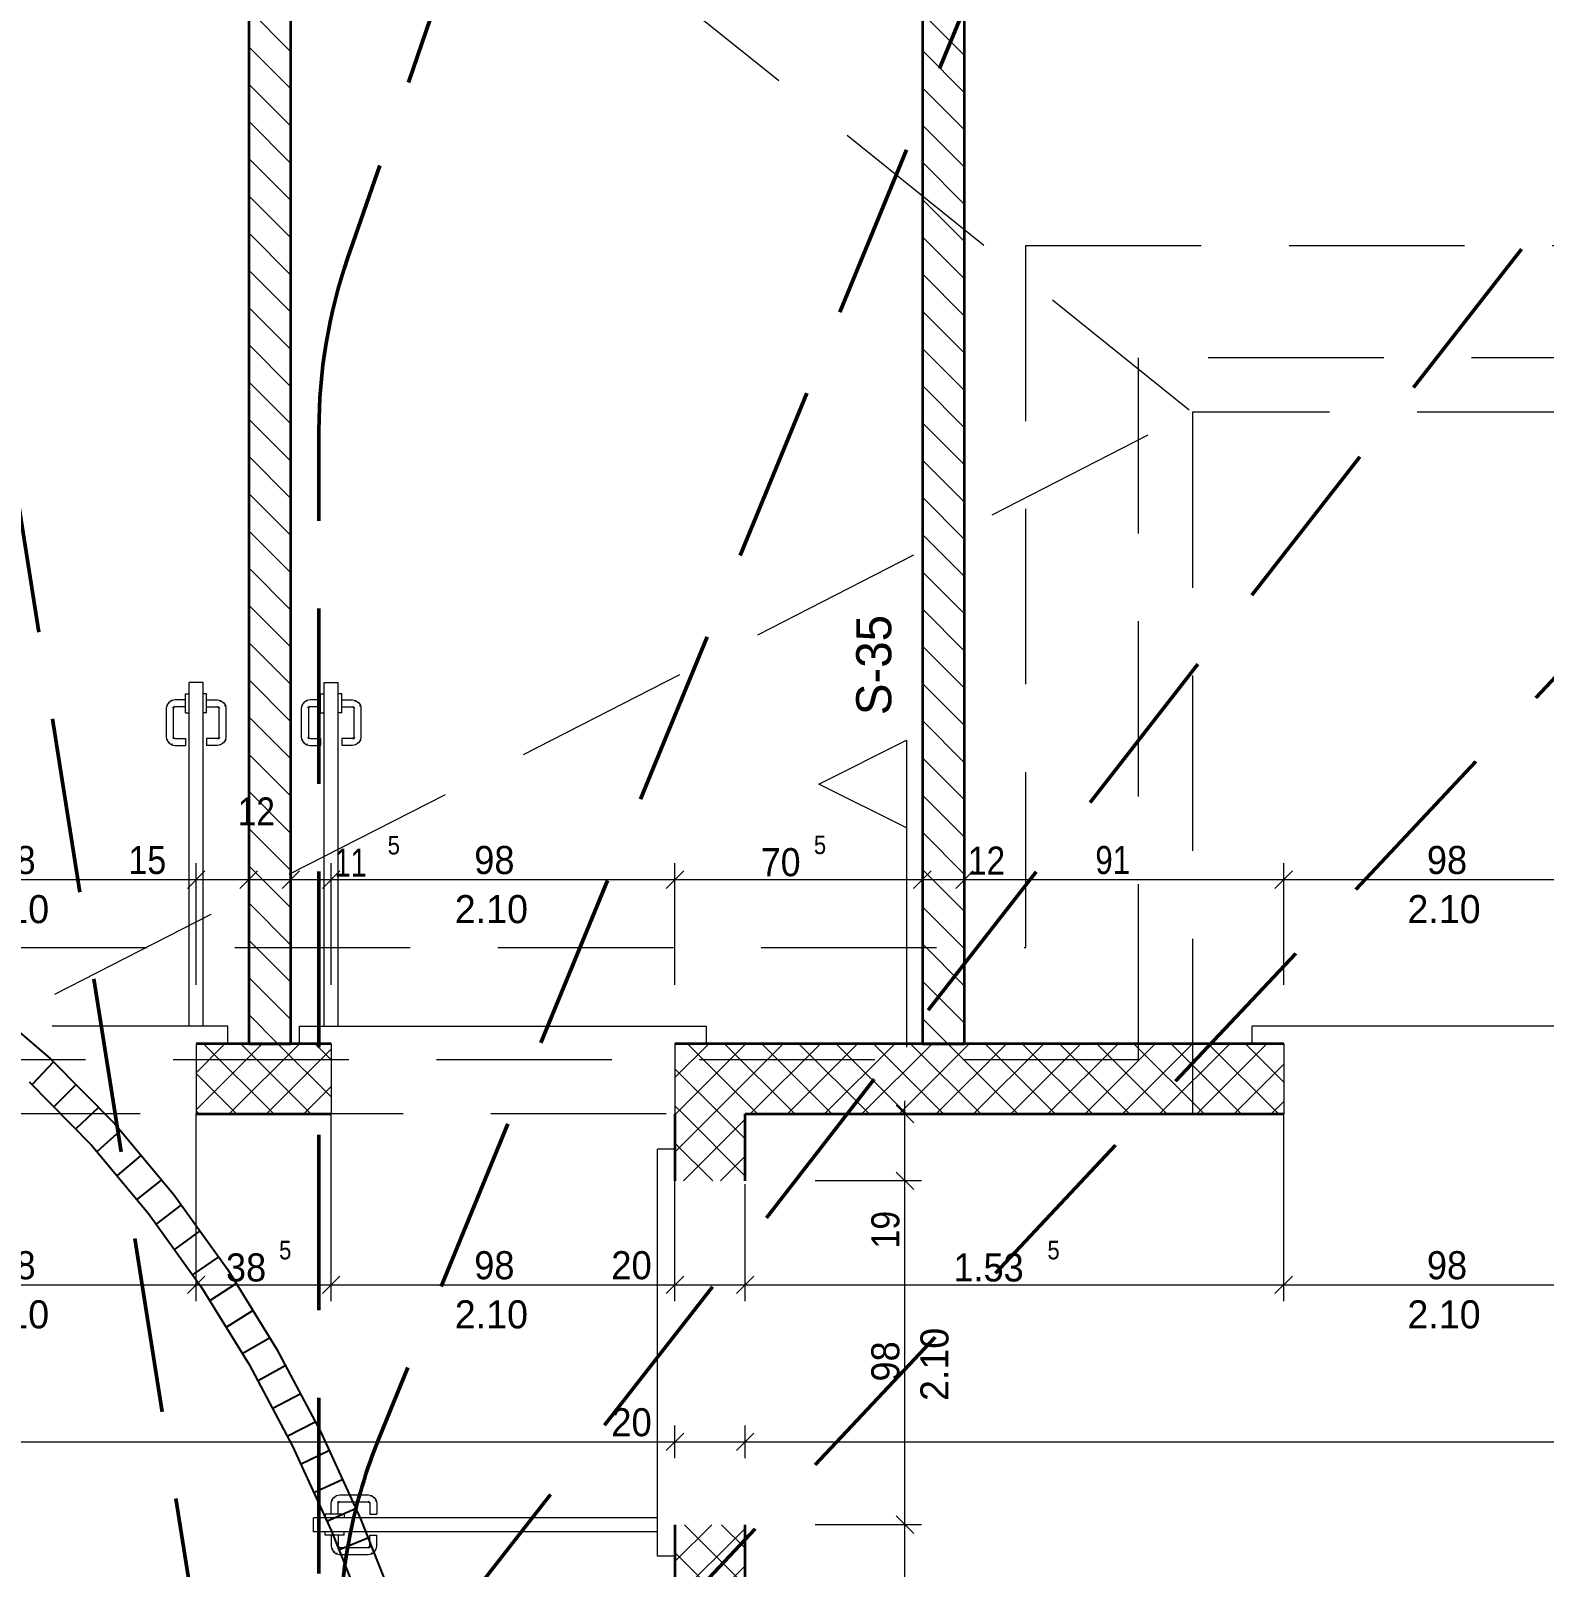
# Model space of a CAD drawing. Header units: millimetres. Extents: x -3497 to 2618, y -1809 to 2456.
# Drawn here: x -2070.8 to -1639.4, y 1509.8 to 1947.7 of the extents above; entities that cross this region are included whole.
import ezdxf
from ezdxf.enums import TextEntityAlignment as Align

# ---------------------------------------------------------------- set-up
doc = ezdxf.new("R2010")
doc.units = ezdxf.units.MM
doc.header["$LTSCALE"] = 100
doc.linetypes.add('DASHED', pattern=[0.75, 0.5, -0.25])
doc.linetypes.add('HIDDENX2', pattern=[0.75, 0.5, -0.25])
doc.layers.get('Defpoints').update_dxf_attribs({"color": 9, "true_color": 0x808080})
for name, color, linetype, true_color in [('10-0.05 Solid', 1, 'Continuous', 0xff0000), ('10-0.13 Solid', 7, 'Continuous', 0x000000), ('10-0.18 Strichlinie', 7, 'Continuous', 0x00c0ff), ('20-(100) Aussenwände', 7, 'Continuous', 0xc0c0c0), ('20-Beton', 9, 'Continuous', 0x808080), ('30-Text', 7, 'Continuous', 0xff8000), ('30-Text 6', 3, 'Continuous', 0x00ff00), ('50-Türen&Fenster', 9, 'Continuous', 0x808080)]:
    doc.layers.add(name, color=color, linetype=linetype, true_color=true_color)
doc.styles.add('Arial', font='arial.ttf')

# ---------------------------------------------------------------- blocks, each defined once
blk = doc.blocks.new('*X440')
at = {"layer": '10-0.05 Solid', "color": 18, "linetype": 'Continuous', "lineweight": 13, "true_color": 0x000000}
for p, q in [((-2008.63, 1953.69), (-1996.63, 1941.69)), ((-2008.63, 1943.08), (-1996.63, 1931.08)), ((-2008.63, 1932.47), (-1996.63, 1920.47)), ((-2008.63, 1921.87), (-1996.63, 1909.87)), ((-2008.63, 1911.26), (-1996.63, 1899.26)), ((-2008.63, 1900.65), (-1996.63, 1888.65)), ((-2008.63, 1890.05), (-1996.63, 1878.05)), ((-2008.63, 1879.44), (-1996.63, 1867.44)), ((-2008.63, 1868.83), (-1996.63, 1856.83)), ((-2008.63, 1858.23), (-1996.63, 1846.23)), ((-2008.63, 1847.62), (-1996.63, 1835.62)), ((-2008.63, 1837.01), (-1996.63, 1825.01)), ((-2008.63, 1826.41), (-1996.63, 1814.41)), ((-2008.63, 1815.8), (-1996.63, 1803.8)), ((-2008.63, 1805.19), (-1996.63, 1793.19)), ((-2008.63, 1794.59), (-1996.63, 1782.59)), ((-2008.63, 1783.98), (-1996.63, 1771.98)), ((-2008.63, 1773.37), (-1996.63, 1761.37)), ((-2008.63, 1762.77), (-1996.63, 1750.77)), ((-2008.63, 1752.16), (-1996.63, 1740.16)), ((-2008.63, 1741.55), (-1996.63, 1729.55)), ((-2008.63, 1730.95), (-1996.63, 1718.95)), ((-2008.63, 1720.34), (-1996.63, 1708.34)), ((-2008.63, 1709.73), (-1996.63, 1697.73)), ((-2008.63, 1699.13), (-1996.63, 1687.13)), ((-2008.63, 1688.52), (-1996.63, 1676.52)), ((-2008.63, 1677.91), (-1996.63, 1665.91)), ((-2008.63, 1667.31), (-2000.3, 1658.98))]:
    blk.add_line(p, q, dxfattribs=at)
blk = doc.blocks.new('*X441')
at = {"layer": '10-0.05 Solid', "color": 18, "linetype": 'Continuous', "lineweight": 13, "true_color": 0x000000}
for p, q in [((-1816.63, 1952.6), (-1804.63, 1940.6)), ((-1816.63, 1942), (-1804.63, 1930)), ((-1816.63, 1931.39), (-1804.63, 1919.39)), ((-1816.63, 1920.78), (-1804.63, 1908.78)), ((-1816.63, 1910.18), (-1804.63, 1898.18)), ((-1816.63, 1899.57), (-1804.63, 1887.57)), ((-1816.63, 1888.96), (-1804.63, 1876.96)), ((-1816.63, 1878.36), (-1804.63, 1866.36)), ((-1816.63, 1867.75), (-1804.63, 1855.75)), ((-1816.63, 1857.14), (-1804.63, 1845.14)), ((-1816.63, 1846.54), (-1804.63, 1834.54)), ((-1816.63, 1835.93), (-1804.63, 1823.93)), ((-1816.63, 1825.33), (-1804.63, 1813.33)), ((-1816.63, 1814.72), (-1804.63, 1802.72)), ((-1816.63, 1804.11), (-1804.63, 1792.11)), ((-1816.63, 1793.51), (-1804.63, 1781.51)), ((-1816.63, 1782.9), (-1804.63, 1770.9)), ((-1816.63, 1772.29), (-1804.63, 1760.29)), ((-1816.63, 1761.69), (-1804.63, 1749.69)), ((-1816.63, 1751.08), (-1804.63, 1739.08)), ((-1816.63, 1740.47), (-1804.63, 1728.47)), ((-1816.63, 1729.87), (-1804.63, 1717.87)), ((-1816.63, 1719.26), (-1804.63, 1707.26)), ((-1816.63, 1708.65), (-1804.63, 1696.65)), ((-1816.63, 1698.05), (-1804.63, 1686.05)), ((-1816.63, 1687.44), (-1804.63, 1675.44)), ((-1816.63, 1676.83), (-1804.63, 1664.83)), ((-1816.63, 1666.23), (-1809.38, 1658.98))]:
    blk.add_line(p, q, dxfattribs=at)
blk = doc.blocks.new('*X532')
at = {"layer": '10-0.05 Solid', "color": 18, "linetype": 'Continuous', "lineweight": 13, "true_color": 0x000000}
for p, q in [((-2023.63, 1640.14), (-2004.79, 1658.98)), ((-2023.63, 1650.75), (-2015.4, 1658.98)), ((-2001.51, 1638.98), (-2021.51, 1658.98)), ((-2014.19, 1638.98), (-1994.19, 1658.98)), ((-1990.9, 1638.98), (-2010.9, 1658.98)), ((-2003.58, 1638.98), (-1985.14, 1657.41)), ((-1985.14, 1643.82), (-2000.3, 1658.98)), ((-1985.14, 1654.43), (-1989.69, 1658.98)), ((-2012.12, 1638.98), (-2023.63, 1650.49)), ((-1992.97, 1638.98), (-1985.14, 1646.81)), ((-2022.72, 1638.98), (-2023.63, 1639.88))]:
    blk.add_line(p, q, dxfattribs=at)
blk = doc.blocks.new('*X533')
at = {"layer": '10-0.05 Solid', "color": 18, "linetype": 'Continuous', "lineweight": 13, "true_color": 0x000000}
for p, q in [((-1887.14, 1649.35), (-1877.51, 1658.98)), ((-1886.91, 1638.98), (-1866.91, 1658.98)), ((-1863.62, 1638.98), (-1883.62, 1658.98)), ((-1876.3, 1638.98), (-1856.3, 1658.98)), ((-1853.02, 1638.98), (-1873.02, 1658.98)), ((-1865.69, 1638.98), (-1845.69, 1658.98)), ((-1842.41, 1638.98), (-1862.41, 1658.98)), ((-1855.09, 1638.98), (-1835.09, 1658.98)), ((-1831.8, 1638.98), (-1851.8, 1658.98)), ((-1844.48, 1638.98), (-1824.48, 1658.98)), ((-1821.2, 1638.98), (-1841.2, 1658.98)), ((-1833.87, 1638.98), (-1813.87, 1658.98)), ((-1810.59, 1638.98), (-1830.59, 1658.98)), ((-1823.27, 1638.98), (-1803.27, 1658.98)), ((-1799.98, 1638.98), (-1819.98, 1658.98)), ((-1812.66, 1638.98), (-1792.66, 1658.98)), ((-1789.38, 1638.98), (-1809.38, 1658.98)), ((-1802.06, 1638.98), (-1782.06, 1658.98)), ((-1778.77, 1638.98), (-1798.77, 1658.98)), ((-1791.45, 1638.98), (-1771.45, 1658.98)), ((-1768.17, 1638.98), (-1788.17, 1658.98)), ((-1780.84, 1638.98), (-1760.84, 1658.98)), ((-1757.56, 1638.98), (-1777.56, 1658.98)), ((-1770.24, 1638.98), (-1750.24, 1658.98)), ((-1746.95, 1638.98), (-1766.95, 1658.98)), ((-1759.63, 1638.98), (-1739.63, 1658.98)), ((-1736.35, 1638.98), (-1756.35, 1658.98)), ((-1749.02, 1638.98), (-1729.02, 1658.98)), ((-1725.74, 1638.98), (-1745.74, 1658.98)), ((-1738.42, 1638.98), (-1718.42, 1658.98)), ((-1715.13, 1638.98), (-1735.13, 1658.98)), ((-1713.63, 1648.08), (-1724.53, 1658.98)), ((-1713.63, 1658.69), (-1713.92, 1658.98)), ((-1874.23, 1638.98), (-1887.14, 1651.89)), ((-1727.81, 1638.98), (-1713.63, 1653.16)), ((-1717.2, 1638.98), (-1713.63, 1642.55)), ((-1884.84, 1638.98), (-1887.14, 1641.28))]:
    blk.add_line(p, q, dxfattribs=at)
blk = doc.blocks.new('*X552')
at = {"layer": '10-0.05 Solid', "color": 18, "linetype": 'Continuous', "lineweight": 13, "true_color": 0x000000}
for p, q in [((-1887.14, 1511.46), (-1876.67, 1521.93)), ((-1887.14, 1500.86), (-1867.14, 1520.86)), ((-1867.14, 1504.61), (-1884.47, 1521.93)), ((-1867.14, 1515.22), (-1873.86, 1521.93)), ((-1872.12, 1498.98), (-1887.14, 1514)), ((-1878.42, 1498.98), (-1867.14, 1510.25)), ((-1882.72, 1498.98), (-1887.14, 1503.4)), ((-1867.81, 1498.98), (-1867.14, 1499.64))]:
    blk.add_line(p, q, dxfattribs=at)
blk = doc.blocks.new('*X553')
at = {"layer": '10-0.05 Solid', "color": 18, "linetype": 'Continuous', "lineweight": 13, "true_color": 0x000000}
for p, q in [((-1887.14, 1628.14), (-1876.3, 1638.98)), ((-1887.14, 1638.74), (-1886.91, 1638.98)), ((-1867.14, 1621.28), (-1884.84, 1638.98)), ((-1867.14, 1631.89), (-1874.23, 1638.98)), ((-1884.74, 1619.93), (-1867.14, 1637.53)), ((-1876.4, 1619.93), (-1887.14, 1630.68)), ((-1874.13, 1619.93), (-1867.14, 1626.92)), ((-1887.01, 1619.93), (-1887.14, 1620.07))]:
    blk.add_line(p, q, dxfattribs=at)
blk = doc.blocks.new('AnonymMegaMac_nNn0709')
at = {"layer": '20-Beton', "color": 8, "linetype": 'Continuous', "lineweight": 13, "true_color": 0x808080}
for p, q in [((-2119.13, 1708.27), (-2124.13, 1703.27)), ((-2121.63, 1675.77), (-2121.63, 1710.46)), ((-2021.13, 1708.27), (-2026.13, 1703.27)), ((-2023.63, 1675.77), (-2023.63, 1710.46)), ((-2121.63, 1705.77), (-2023.63, 1705.77))]:
    blk.add_line(p, q, dxfattribs=at)
at = {"layer": '20-Beton', "color": 8, "linetype": 'Continuous', "lineweight": 18, "true_color": 0x808080, "style": 'Arial'}
for s, width, p, p2 in [('98', 0.923325, (-2080.83, 1707.36), (-2069.37, 1707.36)), ('15', 0.865979, (-2042.9, 1707.36), (-2032.15, 1707.36)), ('2.10', 0.960236, (-2086.38, 1693.36), (-2065.52, 1693.36))]:
    blk.add_text(s, height=8, dxfattribs=dict(at, width=width)).set_placement(p, p2, align=Align.FIT)
blk = doc.blocks.new('AnonymMegaMac_nNn0710')
at = {"layer": '20-Beton', "color": 8, "linetype": 'Continuous', "lineweight": 13, "true_color": 0x808080}
for p, q in [((-2021.13, 1708.27), (-2026.13, 1703.27)), ((-2023.63, 1675.77), (-2023.63, 1710.46)), ((-2006.13, 1708.27), (-2011.13, 1703.27)), ((-2008.63, 1675.77), (-2008.63, 1710.46)), ((-2023.63, 1705.77), (-2008.63, 1705.77))]:
    blk.add_line(p, q, dxfattribs=at)
at = {"layer": '20-Beton', "color": 8, "linetype": 'Continuous', "lineweight": 18, "true_color": 0x808080, "style": 'Arial', "width": 0.854381}
blk.add_text('12', height=8, dxfattribs=at).set_placement((-2011.77, 1721.19), (-2001.17, 1721.19), align=Align.FIT)
blk = doc.blocks.new('AnonymMegaMac_nNn0711')
at = {"layer": '20-Beton', "color": 8, "linetype": 'Continuous', "lineweight": 13, "true_color": 0x808080}
for p, q in [((-2006.13, 1708.27), (-2011.13, 1703.27)), ((-2008.63, 1675.77), (-2008.63, 1710.46)), ((-1994.13, 1708.27), (-1999.13, 1703.27)), ((-1996.63, 1675.77), (-1996.63, 1710.46)), ((-2008.63, 1705.77), (-1996.63, 1705.77))]:
    blk.add_line(p, q, dxfattribs=at)
blk = doc.blocks.new('AnonymMegaMac_nNn0712')
at = {"layer": '20-Beton', "color": 8, "linetype": 'Continuous', "lineweight": 13, "true_color": 0x808080}
for p, q in [((-1994.13, 1708.27), (-1999.13, 1703.27)), ((-1996.63, 1675.77), (-1996.63, 1710.46)), ((-1982.64, 1708.27), (-1987.64, 1703.27)), ((-1985.14, 1675.77), (-1985.14, 1710.46)), ((-1996.63, 1705.77), (-1985.14, 1705.77))]:
    blk.add_line(p, q, dxfattribs=at)
blk = doc.blocks.new('AnonymMegaMac_nNn0713')
at = {"layer": '20-Beton', "color": 8, "linetype": 'Continuous', "lineweight": 13, "true_color": 0x808080}
for p, q in [((-1982.64, 1708.27), (-1987.64, 1703.27)), ((-1985.14, 1675.77), (-1985.14, 1710.46)), ((-1884.64, 1708.27), (-1889.64, 1703.27)), ((-1887.14, 1675.77), (-1887.14, 1710.46)), ((-1985.14, 1705.77), (-1887.14, 1705.77))]:
    blk.add_line(p, q, dxfattribs=at)
at = {"layer": '20-Beton', "color": 8, "linetype": 'Continuous', "lineweight": 18, "true_color": 0x808080, "style": 'Arial'}
for s, height, width, p, p2 in [('5', 5.28, 0.853093, (-1969.03, 1712.93), (-1965.53, 1712.93)), ('11', 8, 0.737113, (-1984.16, 1706.63), (-1975.01, 1706.63)), ('98', 8, 0.923325, (-1944.35, 1707.36), (-1932.89, 1707.36)), ('2.10', 8, 0.960236, (-1949.9, 1693.36), (-1929.03, 1693.36))]:
    blk.add_text(s, height=height, dxfattribs=dict(at, width=width)).set_placement(p, p2, align=Align.FIT)
blk = doc.blocks.new('AnonymMegaMac_nNn0714')
at = {"layer": '20-Beton', "color": 8, "linetype": 'Continuous', "lineweight": 13, "true_color": 0x808080}
for p, q in [((-1884.64, 1708.27), (-1889.64, 1703.27)), ((-1887.14, 1675.77), (-1887.14, 1710.46)), ((-1814.13, 1708.27), (-1819.13, 1703.27)), ((-1816.63, 1675.77), (-1816.63, 1710.46)), ((-1887.14, 1705.77), (-1816.63, 1705.77))]:
    blk.add_line(p, q, dxfattribs=at)
at = {"layer": '20-Beton', "color": 8, "linetype": 'Continuous', "lineweight": 18, "true_color": 0x808080, "style": 'Arial'}
for s, height, width, p, p2 in [('5', 5.28, 0.853093, (-1847.55, 1713.04), (-1844.06, 1713.04)), ('70', 8, 0.914304, (-1862.69, 1706.74), (-1851.34, 1706.74))]:
    blk.add_text(s, height=height, dxfattribs=dict(at, width=width)).set_placement(p, p2, align=Align.FIT)
blk = doc.blocks.new('AnonymMegaMac_nNn0715')
at = {"layer": '20-Beton', "color": 8, "linetype": 'Continuous', "lineweight": 13, "true_color": 0x808080}
for p, q in [((-1814.13, 1708.27), (-1819.13, 1703.27)), ((-1816.63, 1675.77), (-1816.63, 1710.46)), ((-1802.13, 1708.27), (-1807.13, 1703.27)), ((-1804.63, 1675.77), (-1804.63, 1710.46)), ((-1816.63, 1705.77), (-1804.63, 1705.77))]:
    blk.add_line(p, q, dxfattribs=at)
blk = doc.blocks.new('AnonymMegaMac_nNn0716')
at = {"layer": '20-Beton', "color": 8, "linetype": 'Continuous', "lineweight": 13, "true_color": 0x808080}
for p, q in [((-1802.13, 1708.27), (-1807.13, 1703.27)), ((-1804.63, 1675.77), (-1804.63, 1710.46)), ((-1711.13, 1708.27), (-1716.13, 1703.27)), ((-1713.63, 1675.77), (-1713.63, 1710.46)), ((-1804.63, 1705.77), (-1713.63, 1705.77))]:
    blk.add_line(p, q, dxfattribs=at)
at = {"layer": '20-Beton', "color": 8, "linetype": 'Continuous', "lineweight": 18, "true_color": 0x808080, "style": 'Arial'}
for s, width, p, p2 in [('12', 0.854381, (-1803.65, 1707.19), (-1793.04, 1707.19)), ('91', 0.79768, (-1767.33, 1707.36), (-1757.43, 1707.36))]:
    blk.add_text(s, height=8, dxfattribs=dict(at, width=width)).set_placement(p, p2, align=Align.FIT)
blk = doc.blocks.new('AnonymMegaMac_nNn0717')
at = {"layer": '20-Beton', "color": 8, "linetype": 'Continuous', "lineweight": 13, "true_color": 0x808080}
for p, q in [((-1711.13, 1708.27), (-1716.13, 1703.27)), ((-1713.63, 1675.77), (-1713.63, 1710.46)), ((-1613.13, 1708.27), (-1618.13, 1703.27)), ((-1615.63, 1675.77), (-1615.63, 1710.46)), ((-1713.63, 1705.77), (-1615.63, 1705.77))]:
    blk.add_line(p, q, dxfattribs=at)
at = {"layer": '20-Beton', "color": 8, "linetype": 'Continuous', "lineweight": 18, "true_color": 0x808080, "style": 'Arial'}
for s, width, p, p2 in [('98', 0.923325, (-1672.83, 1707.36), (-1661.37, 1707.36)), ('15', 0.865979, (-1634.9, 1707.36), (-1624.15, 1707.36)), ('2.10', 0.960236, (-1678.38, 1693.36), (-1657.52, 1693.36))]:
    blk.add_text(s, height=8, dxfattribs=dict(at, width=width)).set_placement(p, p2, align=Align.FIT)
blk = doc.blocks.new('AnonymMegaMac_nNn01083')
at = {"layer": '20-Beton', "color": 8, "linetype": 'Continuous', "lineweight": 13, "true_color": 0x808080}
for p, q in [((-2121.63, 1585.6), (-2121.63, 1638.98)), ((-2023.63, 1585.6), (-2023.63, 1638.98)), ((-2119.13, 1592.79), (-2124.13, 1587.79)), ((-2121.63, 1590.29), (-2023.63, 1590.29)), ((-2021.13, 1592.79), (-2026.13, 1587.79))]:
    blk.add_line(p, q, dxfattribs=at)
at = {"layer": '20-Beton', "color": 8, "linetype": 'Continuous', "lineweight": 18, "true_color": 0x808080, "style": 'Arial'}
for s, width, p, p2 in [('98', 0.923325, (-2080.83, 1591.88), (-2069.37, 1591.88)), ('2.10', 0.960236, (-2086.38, 1577.88), (-2065.52, 1577.88))]:
    blk.add_text(s, height=8, dxfattribs=dict(at, width=width)).set_placement(p, p2, align=Align.FIT)
blk = doc.blocks.new('AnonymMegaMac_nNn01084')
at = {"layer": '20-Beton', "color": 8, "linetype": 'Continuous', "lineweight": 13, "true_color": 0x808080}
for p, q in [((-2023.63, 1585.6), (-2023.63, 1638.98)), ((-1985.14, 1585.6), (-1985.14, 1638.98)), ((-2021.13, 1592.79), (-2026.13, 1587.79)), ((-2023.63, 1590.29), (-1985.14, 1590.29)), ((-1982.64, 1592.79), (-1987.64, 1587.79))]:
    blk.add_line(p, q, dxfattribs=at)
at = {"layer": '20-Beton', "color": 8, "linetype": 'Continuous', "lineweight": 18, "true_color": 0x808080, "style": 'Arial'}
for s, height, width, p, p2 in [('5', 5.28, 0.853093, (-1999.98, 1597.55), (-1996.49, 1597.55)), ('38', 8, 0.92268, (-2015.12, 1591.25), (-2003.66, 1591.25))]:
    blk.add_text(s, height=height, dxfattribs=dict(at, width=width)).set_placement(p, p2, align=Align.FIT)
blk = doc.blocks.new('AnonymMegaMac_nNn01085')
at = {"layer": '20-Beton', "color": 8, "linetype": 'Continuous', "lineweight": 13, "true_color": 0x808080}
for p, q in [((-1985.14, 1585.6), (-1985.14, 1638.98)), ((-1887.14, 1585.6), (-1887.14, 1638.98)), ((-1982.64, 1592.79), (-1987.64, 1587.79)), ((-1985.14, 1590.29), (-1887.14, 1590.29)), ((-1884.64, 1592.79), (-1889.64, 1587.79))]:
    blk.add_line(p, q, dxfattribs=at)
at = {"layer": '20-Beton', "color": 8, "linetype": 'Continuous', "lineweight": 18, "true_color": 0x808080, "style": 'Arial'}
for s, width, p, p2 in [('98', 0.923325, (-1944.35, 1591.88), (-1932.89, 1591.88)), ('20', 0.930412, (-1905.31, 1591.88), (-1893.76, 1591.88)), ('2.10', 0.960236, (-1949.9, 1577.88), (-1929.03, 1577.88))]:
    blk.add_text(s, height=8, dxfattribs=dict(at, width=width)).set_placement(p, p2, align=Align.FIT)
blk = doc.blocks.new('AnonymMegaMac_nNn01086')
at = {"layer": '20-Beton', "color": 8, "linetype": 'Continuous', "lineweight": 13, "true_color": 0x808080}
for p, q in [((-1887.14, 1585.6), (-1887.14, 1638.98)), ((-1867.14, 1585.6), (-1867.14, 1618.98)), ((-1884.64, 1592.79), (-1889.64, 1587.79)), ((-1887.14, 1590.29), (-1867.14, 1590.29)), ((-1864.64, 1592.79), (-1869.64, 1587.79))]:
    blk.add_line(p, q, dxfattribs=at)
blk = doc.blocks.new('AnonymMegaMac_nNn01087')
at = {"layer": '20-Beton', "color": 8, "linetype": 'Continuous', "lineweight": 13, "true_color": 0x808080}
for p, q in [((-1713.63, 1585.6), (-1713.63, 1638.98)), ((-1867.14, 1585.6), (-1867.14, 1618.98)), ((-1864.64, 1592.79), (-1869.64, 1587.79)), ((-1867.14, 1590.29), (-1713.63, 1590.29)), ((-1711.13, 1592.79), (-1716.13, 1587.79))]:
    blk.add_line(p, q, dxfattribs=at)
at = {"layer": '20-Beton', "color": 8, "linetype": 'Continuous', "lineweight": 18, "true_color": 0x808080, "style": 'Arial'}
for s, height, width, p, p2 in [('5', 5.28, 0.853093, (-1780.99, 1597.55), (-1777.5, 1597.55)), ('1.53', 8, 0.920839, (-1807.77, 1591.25), (-1787.76, 1591.25))]:
    blk.add_text(s, height=height, dxfattribs=dict(at, width=width)).set_placement(p, p2, align=Align.FIT)
blk = doc.blocks.new('AnonymMegaMac_nNn01088')
at = {"layer": '20-Beton', "color": 8, "linetype": 'Continuous', "lineweight": 13, "true_color": 0x808080}
for p, q in [((-1713.63, 1585.6), (-1713.63, 1638.98)), ((-1615.63, 1585.6), (-1615.63, 1638.98)), ((-1711.13, 1592.79), (-1716.13, 1587.79)), ((-1713.63, 1590.29), (-1615.63, 1590.29)), ((-1613.13, 1592.79), (-1618.13, 1587.79))]:
    blk.add_line(p, q, dxfattribs=at)
at = {"layer": '20-Beton', "color": 8, "linetype": 'Continuous', "lineweight": 18, "true_color": 0x808080, "style": 'Arial'}
for s, width, p, p2 in [('98', 0.923325, (-1672.83, 1591.88), (-1661.37, 1591.88)), ('2.10', 0.960236, (-1678.38, 1577.88), (-1657.52, 1577.88))]:
    blk.add_text(s, height=8, dxfattribs=dict(at, width=width)).set_placement(p, p2, align=Align.FIT)
blk = doc.blocks.new('AnonymMegaMac_nNn01113')
at = {"layer": '20-Beton', "color": 8, "linetype": 'Continuous', "lineweight": 13, "true_color": 0x808080}
for p, q in [((-2408.13, 1518.98), (-2408.13, 1550.23)), ((-1887.14, 1540.86), (-1887.14, 1550.23)), ((-2405.63, 1548.04), (-2410.63, 1543.04)), ((-1884.64, 1548.04), (-1889.64, 1543.04)), ((-2408.13, 1545.54), (-1887.14, 1545.54))]:
    blk.add_line(p, q, dxfattribs=at)
at = {"layer": '20-Beton', "color": 8, "linetype": 'Continuous', "lineweight": 18, "true_color": 0x808080, "style": 'Arial'}
for s, width, p, p2 in [('5.21', 0.884389, (-2161.56, 1547.13), (-2142.35, 1547.13)), ('20', 0.930412, (-1905.31, 1547.13), (-1893.76, 1547.13))]:
    blk.add_text(s, height=8, dxfattribs=dict(at, width=width)).set_placement(p, p2, align=Align.FIT)
blk = doc.blocks.new('AnonymMegaMac_nNn01114')
at = {"layer": '20-Beton', "color": 8, "linetype": 'Continuous', "lineweight": 13, "true_color": 0x808080}
for p, q in [((-1887.14, 1540.86), (-1887.14, 1550.23)), ((-1867.14, 1540.86), (-1867.14, 1550.23)), ((-1884.64, 1548.04), (-1889.64, 1543.04)), ((-1864.64, 1548.04), (-1869.64, 1543.04)), ((-1887.14, 1545.54), (-1867.14, 1545.54))]:
    blk.add_line(p, q, dxfattribs=at)
blk = doc.blocks.new('AnonymMegaMac_nNn01115')
at = {"layer": '20-Beton', "color": 8, "linetype": 'Continuous', "lineweight": 13, "true_color": 0x808080}
for p, q in [((-1867.14, 1540.86), (-1867.14, 1550.23)), ((-1260.15, 1522.98), (-1260.15, 1550.23)), ((-1864.64, 1548.04), (-1869.64, 1543.04)), ((-1257.65, 1548.04), (-1262.65, 1543.04)), ((-1867.14, 1545.54), (-1260.15, 1545.54))]:
    blk.add_line(p, q, dxfattribs=at)
at = {"layer": '20-Beton', "color": 8, "linetype": 'Continuous', "lineweight": 18, "true_color": 0x808080, "style": 'Arial', "width": 0.95729}
blk.add_text('6.07', height=8, dxfattribs=at).set_placement((-1577.51, 1547.13), (-1556.71, 1547.13), align=Align.FIT)
blk = doc.blocks.new('AnonymMegaMac_nNn01157')
at = {"layer": '20-Beton', "color": 8, "linetype": 'Continuous', "lineweight": 13, "true_color": 0x808080}
for p, q in [((-1824.1, 1524.43), (-1819.1, 1519.43)), ((-1816.91, 1521.93), (-1847.14, 1521.93)), ((-1821.6, 1263.94), (-1821.6, 1521.93)), ((-1824.1, 1266.44), (-1819.1, 1261.44)), ((-1816.91, 1263.94), (-1847.14, 1263.94))]:
    blk.add_line(p, q, dxfattribs=at)
at = {"layer": '20-Beton', "color": 8, "linetype": 'Continuous', "lineweight": 18, "true_color": 0x808080, "style": 'Arial', "width": 0.962445}
blk.add_text('2.58', height=8, rotation=90, dxfattribs=at).set_placement((-1823.19, 1379.18), (-1823.19, 1400.09), align=Align.FIT)
blk = doc.blocks.new('AnonymMegaMac_nNn01158')
at = {"layer": '20-Beton', "color": 8, "linetype": 'Continuous', "lineweight": 13, "true_color": 0x808080}
for p, q in [((-1824.1, 1622.43), (-1819.1, 1617.43)), ((-1816.91, 1619.93), (-1847.14, 1619.93)), ((-1821.6, 1521.93), (-1821.6, 1619.93)), ((-1824.1, 1524.43), (-1819.1, 1519.43)), ((-1816.91, 1521.93), (-1847.14, 1521.93))]:
    blk.add_line(p, q, dxfattribs=at)
at = {"layer": '20-Beton', "color": 8, "linetype": 'Continuous', "lineweight": 18, "true_color": 0x808080, "style": 'Arial'}
for s, width, p, p2 in [('19', 0.862758, (-1823.19, 1600.66), (-1823.19, 1611.37)), ('2.10', 0.960236, (-1809.19, 1557.18), (-1809.19, 1578.04)), ('98', 0.923325, (-1823.19, 1562.73), (-1823.19, 1574.19))]:
    blk.add_text(s, height=8, rotation=90, dxfattribs=dict(at, width=width)).set_placement(p, p2, align=Align.FIT)
blk = doc.blocks.new('AnonymMegaMac_nNn01159')
at = {"layer": '20-Beton', "color": 8, "linetype": 'Continuous', "lineweight": 13, "true_color": 0x808080}
for p, q in [((-1821.6, 1638.98), (-1821.6, 1642.73)), ((-1816.91, 1638.98), (-1847.14, 1638.98)), ((-1819.1, 1636.48), (-1824.1, 1641.48)), ((-1821.6, 1619.93), (-1821.6, 1638.98)), ((-1824.1, 1622.43), (-1819.1, 1617.43)), ((-1816.91, 1619.93), (-1847.14, 1619.93))]:
    blk.add_line(p, q, dxfattribs=at)

msp = doc.modelspace()

# ---------------------------------------------------------------- linework, layer by layer
at = {"layer": '10-0.13 Solid', "color": 18, "linetype": 'HIDDENX2', "lineweight": 13, "true_color": 0x000000}
for p, q in [((-1787.13, 1686.43), (-1787.13, 1886.43)), ((-1787.13, 1886.43), (-1203.13, 1886.43)), ((-1755.13, 1854.44), (-1755.14, 1654.44)), ((-1235.13, 1854.44), (-1755.13, 1854.44)), ((-2162.61, 1686.43), (-1787.13, 1686.43)), ((-1755.14, 1654.44), (-2130.65, 1654.37))]:
    msp.add_line(p, q, dxfattribs=at)
at = {"layer": '10-0.18 Strichlinie', "color": 140, "linetype": 'DASHED', "lineweight": 25, "true_color": 0x00c0ff}
for p, q in [((-2084.91, 1671.63), (-2065.09, 1654.72)), ((-2064.34, 1653.77), (-2070.32, 1647.4)), ((-2065.09, 1654.72), (-2046.83, 1636.18)), ((-2071.22, 1648.13), (-2053.49, 1630.13)), ((-2057.93, 1647.27), (-2064.09, 1641.08)), ((-2051.53, 1640.77), (-2057.87, 1634.76)), ((-2045.28, 1634.13), (-2051.79, 1628.31)), ((-2046.83, 1636.18), (-2030.05, 1616.14)), ((-2053.49, 1630.13), (-2037.16, 1610.62)), ((-2039.42, 1627.13), (-2046.09, 1621.49)), ((-2033.57, 1620.14), (-2040.39, 1614.69)), ((-2030.05, 1616.14), (-2014.7, 1594.72)), ((-2027.95, 1612.98), (-2034.9, 1607.7)), ((-2037.16, 1610.62), (-2022.19, 1589.74)), ((-2022.64, 1605.58), (-2029.72, 1600.48)), ((-2017.33, 1598.17), (-2024.54, 1593.25)), ((-2014.7, 1594.72), (-2000.73, 1572.07)), ((-2022.19, 1589.74), (-2008.53, 1567.6)), ((-2012.3, 1590.59), (-2019.63, 1585.84)), ((-2007.53, 1582.84), (-2014.96, 1578.26)), ((-2002.75, 1575.1), (-2010.28, 1570.69)), ((-2000.73, 1572.07), (-1988.09, 1548.33)), ((-2008.53, 1567.6), (-1996.15, 1544.33)), ((-1998.28, 1567.19), (-2005.9, 1562.94)), ((-1994.01, 1559.16), (-2001.72, 1555.07)), ((-1989.74, 1551.14), (-1997.53, 1547.21)), ((-1988.09, 1548.33), (-1976.74, 1523.62)), ((-1996.15, 1544.33), (-1985.01, 1520.08)), ((-1985.77, 1542.97), (-1993.64, 1539.19)), ((-1981.98, 1534.72), (-1989.92, 1531.08)), ((-1978.19, 1526.46), (-1986.2, 1522.98)), ((-1985.01, 1520.08), (-1975.06, 1494.98)), ((-1976.74, 1523.62), (-1966.62, 1498.09)), ((-1974.69, 1518.09), (-1982.76, 1514.75))]:
    msp.add_line(p, q, dxfattribs=at)
at = {"layer": '20-(100) Aussenwände', "color": 8, "linetype": 'Continuous', "lineweight": 13, "true_color": 0x808080}
for p, q in [((-2025.63, 1663.98), (-2025.63, 1761.98)), ((-2021.63, 1761.98), (-2025.63, 1761.98)), ((-2021.63, 1663.98), (-2021.63, 1761.98)), ((-1987.14, 1663.98), (-1987.14, 1761.98)), ((-1987.14, 1761.98), (-1983.14, 1761.98)), ((-1983.14, 1663.98), (-1983.14, 1761.98)), ((-2031.41, 1756.26), (-2031.96, 1755.44)), ((-2030.59, 1756.8), (-2031.41, 1756.26)), ((-2031.2, 1756.05), (-2031.41, 1756.26)), ((-2029.73, 1756.98), (-2030.59, 1756.8)), ((-2030.48, 1756.53), (-2030.59, 1756.8)), ((-2026.63, 1756.98), (-2029.73, 1756.98)), ((-2026.63, 1758.32), (-2026.63, 1758.68)), ((-2026.63, 1758.68), (-2026.62, 1758.68)), ((-2026.63, 1757.33), (-2026.63, 1758.32)), ((-2026.63, 1755.98), (-2026.63, 1757.33)), ((-2026.63, 1754.63), (-2026.63, 1755.98)), ((-2026.62, 1758.68), (-2025.64, 1758.68)), ((-2025.64, 1758.68), (-2025.63, 1758.68)), ((-2021.62, 1758.68), (-2021.63, 1758.68)), ((-2020.64, 1758.68), (-2021.62, 1758.68)), ((-2020.63, 1758.68), (-2020.64, 1758.68)), ((-2020.63, 1758.32), (-2020.63, 1758.68)), ((-2020.63, 1757.33), (-2020.63, 1758.32)), ((-2020.63, 1755.98), (-2020.63, 1757.33)), ((-2020.63, 1756.98), (-2017.53, 1756.98)), ((-2020.63, 1754.63), (-2020.63, 1755.98)), ((-2017.53, 1756.98), (-2016.66, 1756.8)), ((-2016.78, 1756.53), (-2016.66, 1756.8)), ((-2016.66, 1756.8), (-2015.85, 1756.26)), ((-2016.06, 1756.05), (-2015.85, 1756.26)), ((-2015.85, 1756.26), (-2015.3, 1755.44)), ((-1992.92, 1756.26), (-1993.47, 1755.44)), ((-1992.11, 1756.8), (-1992.92, 1756.26)), ((-1992.71, 1756.05), (-1992.92, 1756.26)), ((-1991.24, 1756.98), (-1992.11, 1756.8)), ((-1991.99, 1756.53), (-1992.11, 1756.8)), ((-1988.14, 1756.98), (-1991.24, 1756.98)), ((-1988.14, 1758.32), (-1988.14, 1758.68)), ((-1988.14, 1758.68), (-1988.13, 1758.68)), ((-1988.14, 1757.33), (-1988.14, 1758.32)), ((-1988.14, 1755.98), (-1988.14, 1757.33)), ((-1988.14, 1754.63), (-1988.14, 1755.98)), ((-1988.13, 1758.68), (-1987.15, 1758.68)), ((-1987.15, 1758.68), (-1987.14, 1758.68)), ((-1983.13, 1758.68), (-1983.14, 1758.68)), ((-1982.15, 1758.68), (-1983.13, 1758.68)), ((-1982.14, 1758.68), (-1982.15, 1758.68)), ((-1982.14, 1758.32), (-1982.14, 1758.68)), ((-1982.14, 1757.33), (-1982.14, 1758.32)), ((-1982.14, 1755.98), (-1982.14, 1757.33)), ((-1982.14, 1756.98), (-1979.04, 1756.98)), ((-1982.14, 1754.63), (-1982.14, 1755.98)), ((-1979.04, 1756.98), (-1978.18, 1756.8)), ((-1978.29, 1756.53), (-1978.18, 1756.8)), ((-1978.18, 1756.8), (-1977.36, 1756.26)), ((-1977.57, 1756.05), (-1977.36, 1756.26)), ((-1977.36, 1756.26), (-1976.81, 1755.44)), ((-2031.96, 1755.44), (-2032.13, 1754.58)), ((-2032.13, 1754.58), (-2032.13, 1746.38)), ((-2031.68, 1755.33), (-2031.96, 1755.44)), ((-2030.07, 1754.66), (-2030.35, 1754.77)), ((-2029.97, 1754.82), (-2030.18, 1755.03)), ((-2030.07, 1754.66), (-2030.13, 1754.38)), ((-2030.13, 1754.38), (-2030.13, 1746.58)), ((-2029.97, 1754.82), (-2030.07, 1754.66)), ((-2029.81, 1754.92), (-2029.97, 1754.82)), ((-2029.81, 1754.92), (-2029.93, 1755.2)), ((-2029.53, 1754.98), (-2029.81, 1754.92)), ((-2026.63, 1754.98), (-2029.53, 1754.98)), ((-2026.63, 1753.64), (-2026.63, 1754.63)), ((-2026.63, 1753.28), (-2026.63, 1753.64)), ((-2026.63, 1753.28), (-2026.62, 1753.28)), ((-2026.62, 1753.28), (-2025.64, 1753.28)), ((-2025.64, 1753.28), (-2025.63, 1753.28)), ((-2021.62, 1753.28), (-2021.63, 1753.28)), ((-2020.64, 1753.28), (-2021.62, 1753.28)), ((-2020.63, 1753.28), (-2020.64, 1753.28)), ((-2020.63, 1754.98), (-2017.73, 1754.98)), ((-2020.63, 1753.64), (-2020.63, 1754.63)), ((-2020.63, 1753.28), (-2020.63, 1753.64)), ((-2017.73, 1754.98), (-2017.44, 1754.92)), ((-2017.44, 1754.92), (-2017.33, 1755.2)), ((-2017.44, 1754.92), (-2017.29, 1754.82)), ((-2017.29, 1754.82), (-2017.08, 1755.03)), ((-2017.29, 1754.82), (-2017.18, 1754.66)), ((-2017.18, 1754.66), (-2016.91, 1754.77)), ((-2017.18, 1754.66), (-2017.13, 1754.38)), ((-2017.13, 1754.38), (-2017.13, 1746.58)), ((-2015.58, 1755.33), (-2015.3, 1755.44)), ((-2015.3, 1755.44), (-2015.13, 1754.58)), ((-2015.13, 1754.58), (-2015.13, 1746.38)), ((-1993.47, 1755.44), (-1993.64, 1754.58)), ((-1993.64, 1754.58), (-1993.64, 1746.38)), ((-1993.19, 1755.33), (-1993.47, 1755.44)), ((-1991.59, 1754.66), (-1991.86, 1754.77)), ((-1991.48, 1754.82), (-1991.69, 1755.03)), ((-1991.59, 1754.66), (-1991.64, 1754.38)), ((-1991.64, 1754.38), (-1991.64, 1746.58)), ((-1991.48, 1754.82), (-1991.59, 1754.66)), ((-1991.33, 1754.92), (-1991.48, 1754.82)), ((-1991.33, 1754.92), (-1991.44, 1755.2)), ((-1991.04, 1754.98), (-1991.33, 1754.92)), ((-1988.14, 1754.98), (-1991.04, 1754.98)), ((-1988.14, 1753.64), (-1988.14, 1754.63)), ((-1988.14, 1753.28), (-1988.14, 1753.64)), ((-1988.14, 1753.28), (-1988.13, 1753.28)), ((-1988.13, 1753.28), (-1987.15, 1753.28)), ((-1987.15, 1753.28), (-1987.14, 1753.28)), ((-1983.13, 1753.28), (-1983.14, 1753.28)), ((-1982.15, 1753.28), (-1983.13, 1753.28)), ((-1982.14, 1753.28), (-1982.15, 1753.28)), ((-1982.14, 1754.98), (-1979.24, 1754.98)), ((-1982.14, 1753.64), (-1982.14, 1754.63)), ((-1982.14, 1753.28), (-1982.14, 1753.64)), ((-1979.24, 1754.98), (-1978.96, 1754.92)), ((-1978.96, 1754.92), (-1978.84, 1755.2)), ((-1978.96, 1754.92), (-1978.8, 1754.82)), ((-1978.8, 1754.82), (-1978.59, 1755.03)), ((-1978.8, 1754.82), (-1978.7, 1754.66)), ((-1978.7, 1754.66), (-1978.42, 1754.77)), ((-1978.7, 1754.66), (-1978.64, 1754.38)), ((-1978.64, 1754.38), (-1978.64, 1746.58)), ((-1977.09, 1755.33), (-1976.81, 1755.44)), ((-1976.81, 1755.44), (-1976.64, 1754.58)), ((-1976.64, 1754.58), (-1976.64, 1746.38)), ((-2032.13, 1746.38), (-2031.96, 1745.51)), ((-2031.68, 1745.63), (-2031.96, 1745.51)), ((-2031.96, 1745.51), (-2031.41, 1744.7)), ((-2031.2, 1744.91), (-2031.41, 1744.7)), ((-2031.41, 1744.7), (-2030.59, 1744.15)), ((-2030.48, 1744.42), (-2030.59, 1744.15)), ((-2030.59, 1744.15), (-2029.73, 1743.98)), ((-2030.07, 1746.29), (-2030.35, 1746.18)), ((-2029.97, 1746.14), (-2030.18, 1745.93)), ((-2030.13, 1746.58), (-2030.07, 1746.29)), ((-2030.07, 1746.29), (-2029.97, 1746.14)), ((-2029.97, 1746.14), (-2029.81, 1746.03)), ((-2029.81, 1746.03), (-2029.93, 1745.76)), ((-2029.81, 1746.03), (-2029.53, 1745.98)), ((-2029.73, 1743.98), (-2026.63, 1743.98)), ((-2029.53, 1745.98), (-2026.63, 1745.98)), ((-2026.63, 1745.98), (-2026.63, 1745.68)), ((-2026.63, 1745.68), (-2026.63, 1744.98)), ((-2026.63, 1744.98), (-2026.63, 1744.27)), ((-2026.63, 1744.27), (-2026.63, 1743.98)), ((-2020.63, 1745.98), (-2020.63, 1745.68)), ((-2017.73, 1745.98), (-2020.63, 1745.98)), ((-2020.63, 1745.68), (-2020.63, 1744.98)), ((-2020.63, 1744.98), (-2020.63, 1744.27)), ((-2020.63, 1744.27), (-2020.63, 1743.98)), ((-2017.53, 1743.98), (-2020.63, 1743.98)), ((-2017.44, 1746.03), (-2017.73, 1745.98)), ((-2016.66, 1744.15), (-2017.53, 1743.98)), ((-2017.29, 1746.14), (-2017.44, 1746.03)), ((-2017.44, 1746.03), (-2017.33, 1745.76)), ((-2017.18, 1746.29), (-2017.29, 1746.14)), ((-2017.29, 1746.14), (-2017.08, 1745.93)), ((-2017.13, 1746.58), (-2017.18, 1746.29)), ((-2017.18, 1746.29), (-2016.91, 1746.18)), ((-2016.78, 1744.42), (-2016.66, 1744.15)), ((-2015.85, 1744.7), (-2016.66, 1744.15)), ((-2016.06, 1744.91), (-2015.85, 1744.7)), ((-2015.3, 1745.51), (-2015.85, 1744.7)), ((-2015.58, 1745.63), (-2015.3, 1745.51)), ((-2015.13, 1746.38), (-2015.3, 1745.51)), ((-1993.64, 1746.38), (-1993.47, 1745.51)), ((-1993.19, 1745.63), (-1993.47, 1745.51)), ((-1993.47, 1745.51), (-1992.92, 1744.7)), ((-1992.71, 1744.91), (-1992.92, 1744.7)), ((-1992.92, 1744.7), (-1992.11, 1744.15)), ((-1991.99, 1744.42), (-1992.11, 1744.15)), ((-1992.11, 1744.15), (-1991.24, 1743.98)), ((-1991.59, 1746.29), (-1991.86, 1746.18)), ((-1991.48, 1746.14), (-1991.69, 1745.93)), ((-1991.64, 1746.58), (-1991.59, 1746.29)), ((-1991.59, 1746.29), (-1991.48, 1746.14)), ((-1991.48, 1746.14), (-1991.33, 1746.03)), ((-1991.33, 1746.03), (-1991.44, 1745.76)), ((-1991.33, 1746.03), (-1991.04, 1745.98)), ((-1991.24, 1743.98), (-1988.14, 1743.98)), ((-1991.04, 1745.98), (-1988.14, 1745.98)), ((-1988.14, 1745.98), (-1988.14, 1745.68)), ((-1988.14, 1745.68), (-1988.14, 1744.98)), ((-1988.14, 1744.98), (-1988.14, 1744.27)), ((-1988.14, 1744.27), (-1988.14, 1743.98)), ((-1982.14, 1745.98), (-1982.14, 1745.68)), ((-1979.24, 1745.98), (-1982.14, 1745.98)), ((-1982.14, 1745.68), (-1982.14, 1744.98)), ((-1982.14, 1744.98), (-1982.14, 1744.27)), ((-1982.14, 1744.27), (-1982.14, 1743.98)), ((-1979.04, 1743.98), (-1982.14, 1743.98)), ((-1978.96, 1746.03), (-1979.24, 1745.98)), ((-1978.18, 1744.15), (-1979.04, 1743.98)), ((-1978.8, 1746.14), (-1978.96, 1746.03)), ((-1978.96, 1746.03), (-1978.84, 1745.76)), ((-1978.7, 1746.29), (-1978.8, 1746.14)), ((-1978.8, 1746.14), (-1978.59, 1745.93)), ((-1978.64, 1746.58), (-1978.7, 1746.29)), ((-1978.7, 1746.29), (-1978.42, 1746.18)), ((-1978.29, 1744.42), (-1978.18, 1744.15)), ((-1977.36, 1744.7), (-1978.18, 1744.15)), ((-1977.57, 1744.91), (-1977.36, 1744.7)), ((-1976.81, 1745.51), (-1977.36, 1744.7)), ((-1977.09, 1745.63), (-1976.81, 1745.51)), ((-1976.64, 1746.38), (-1976.81, 1745.51)), ((-2014.63, 1661.98), (-2014.63, 1663.98)), ((-1994.14, 1663.98), (-1878.14, 1663.98)), ((-1994.14, 1661.98), (-1994.14, 1663.98)), ((-1878.14, 1661.98), (-1878.14, 1663.98)), ((-1606.63, 1663.98), (-1722.63, 1663.98)), ((-1722.63, 1661.98), (-1722.63, 1663.98)), ((-2014.63, 1658.98), (-2014.63, 1661.98)), ((-1994.14, 1658.98), (-1994.14, 1661.98)), ((-1878.14, 1658.98), (-1878.14, 1661.98)), ((-1722.63, 1658.98), (-1722.63, 1661.98)), ((-1892.14, 1512.93), (-1892.14, 1628.93)), ((-1890.14, 1628.93), (-1892.14, 1628.93)), ((-1887.14, 1628.93), (-1890.14, 1628.93)), ((-1985.14, 1528.03), (-1984.97, 1528.9)), ((-1984.97, 1528.9), (-1984.42, 1529.72)), ((-1984.69, 1528.78), (-1984.97, 1528.9)), ((-1984.42, 1529.72), (-1983.61, 1530.26)), ((-1984.21, 1529.5), (-1984.42, 1529.72)), ((-1983.61, 1530.26), (-1982.74, 1530.43)), ((-1983.49, 1529.99), (-1983.61, 1530.26)), ((-1983.09, 1528.12), (-1983.36, 1528.23)), ((-1982.98, 1528.27), (-1983.19, 1528.48)), ((-1983.09, 1528.12), (-1982.98, 1528.27)), ((-1982.98, 1528.27), (-1982.83, 1528.38)), ((-1982.83, 1528.38), (-1982.94, 1528.65)), ((-1982.83, 1528.38), (-1982.54, 1528.43)), ((-1982.74, 1530.43), (-1974.54, 1530.43)), ((-1982.54, 1528.43), (-1974.74, 1528.43)), ((-1974.74, 1528.43), (-1974.46, 1528.38)), ((-1974.54, 1530.43), (-1973.68, 1530.26)), ((-1974.46, 1528.38), (-1974.34, 1528.65)), ((-1974.46, 1528.38), (-1974.3, 1528.27)), ((-1974.3, 1528.27), (-1974.09, 1528.48)), ((-1974.3, 1528.27), (-1974.2, 1528.12)), ((-1974.2, 1528.12), (-1973.92, 1528.23)), ((-1973.79, 1529.99), (-1973.68, 1530.26)), ((-1973.68, 1530.26), (-1972.86, 1529.72)), ((-1973.07, 1529.5), (-1972.86, 1529.72)), ((-1972.86, 1529.72), (-1972.31, 1528.9)), ((-1972.59, 1528.78), (-1972.31, 1528.9)), ((-1972.31, 1528.9), (-1972.14, 1528.03)), ((-1892.14, 1523.93), (-1990.14, 1523.93)), ((-1990.14, 1519.93), (-1990.14, 1523.93)), ((-1986.48, 1524.93), (-1986.84, 1524.93)), ((-1986.84, 1524.93), (-1986.84, 1524.92)), ((-1986.84, 1524.92), (-1986.84, 1523.94)), ((-1986.84, 1523.94), (-1986.84, 1523.93)), ((-1985.49, 1524.93), (-1986.48, 1524.93)), ((-1984.14, 1524.93), (-1985.49, 1524.93)), ((-1985.14, 1524.93), (-1985.14, 1528.03)), ((-1982.79, 1524.93), (-1984.14, 1524.93)), ((-1983.14, 1527.84), (-1983.09, 1528.12)), ((-1983.14, 1524.93), (-1983.14, 1527.84)), ((-1981.8, 1524.93), (-1982.79, 1524.93)), ((-1981.44, 1524.93), (-1981.8, 1524.93)), ((-1981.44, 1524.93), (-1981.44, 1524.92)), ((-1981.44, 1524.92), (-1981.44, 1523.94)), ((-1981.44, 1523.94), (-1981.44, 1523.93)), ((-1974.2, 1528.12), (-1974.14, 1527.84)), ((-1974.14, 1527.84), (-1974.14, 1524.93)), ((-1974.14, 1524.93), (-1973.85, 1524.93)), ((-1973.85, 1524.93), (-1973.14, 1524.93)), ((-1973.14, 1524.93), (-1972.44, 1524.93)), ((-1972.44, 1524.93), (-1972.14, 1524.93)), ((-1972.14, 1528.03), (-1972.14, 1524.93)), ((-1892.14, 1519.93), (-1990.14, 1519.93)), ((-1986.84, 1519.92), (-1986.84, 1519.93)), ((-1986.84, 1518.94), (-1986.84, 1519.92)), ((-1981.44, 1519.92), (-1981.44, 1519.93)), ((-1981.44, 1518.94), (-1981.44, 1519.92)), ((-1986.84, 1518.93), (-1986.84, 1518.94)), ((-1986.48, 1518.93), (-1986.84, 1518.93)), ((-1985.49, 1518.93), (-1986.48, 1518.93)), ((-1984.14, 1518.93), (-1985.49, 1518.93)), ((-1985.14, 1518.93), (-1985.14, 1515.84)), ((-1985.14, 1515.84), (-1984.97, 1514.97)), ((-1984.69, 1515.08), (-1984.97, 1514.97)), ((-1982.79, 1518.93), (-1984.14, 1518.93)), ((-1983.09, 1515.75), (-1983.36, 1515.64)), ((-1982.98, 1515.59), (-1983.19, 1515.38)), ((-1983.14, 1518.93), (-1983.14, 1516.03)), ((-1983.14, 1516.03), (-1983.09, 1515.75)), ((-1983.09, 1515.75), (-1982.98, 1515.59)), ((-1982.98, 1515.59), (-1982.83, 1515.49)), ((-1982.83, 1515.49), (-1982.94, 1515.21)), ((-1982.83, 1515.49), (-1982.54, 1515.43)), ((-1981.8, 1518.93), (-1982.79, 1518.93)), ((-1982.54, 1515.43), (-1974.74, 1515.43)), ((-1981.44, 1518.93), (-1981.8, 1518.93)), ((-1981.44, 1518.93), (-1981.44, 1518.94)), ((-1974.74, 1515.43), (-1974.46, 1515.49)), ((-1974.46, 1515.49), (-1974.3, 1515.59)), ((-1974.46, 1515.49), (-1974.34, 1515.21)), ((-1974.3, 1515.59), (-1974.2, 1515.75)), ((-1974.3, 1515.59), (-1974.09, 1515.38)), ((-1974.2, 1515.75), (-1974.14, 1516.03)), ((-1974.2, 1515.75), (-1973.92, 1515.64)), ((-1974.14, 1518.93), (-1973.85, 1518.93)), ((-1974.14, 1516.03), (-1974.14, 1518.93)), ((-1973.85, 1518.93), (-1973.14, 1518.93)), ((-1973.14, 1518.93), (-1972.44, 1518.93)), ((-1972.59, 1515.08), (-1972.31, 1514.97)), ((-1972.44, 1518.93), (-1972.14, 1518.93)), ((-1972.31, 1514.97), (-1972.14, 1515.84)), ((-1972.14, 1515.84), (-1972.14, 1518.93)), ((-1984.97, 1514.97), (-1984.42, 1514.15)), ((-1984.21, 1514.36), (-1984.42, 1514.15)), ((-1984.42, 1514.15), (-1983.61, 1513.61)), ((-1983.49, 1513.88), (-1983.61, 1513.61)), ((-1983.61, 1513.61), (-1982.74, 1513.43)), ((-1982.74, 1513.43), (-1974.54, 1513.43)), ((-1974.54, 1513.43), (-1973.68, 1513.61)), ((-1973.79, 1513.88), (-1973.68, 1513.61)), ((-1973.68, 1513.61), (-1972.86, 1514.15)), ((-1973.07, 1514.36), (-1972.86, 1514.15)), ((-1972.86, 1514.15), (-1972.31, 1514.97)), ((-1890.14, 1512.93), (-1892.14, 1512.93)), ((-1887.14, 1512.93), (-1890.14, 1512.93))]:
    msp.add_line(p, q, dxfattribs=at)
at = {"layer": '20-(100) Aussenwände', "color": 18, "linetype": 'HIDDENX2', "lineweight": 13, "true_color": 0x000000}
msp.add_line((-2014.63, 1663.98), (-2130.63, 1663.98), dxfattribs=at)
at = {"layer": '30-Text', "color": 18, "linetype": 'HIDDENX2', "lineweight": 13, "true_color": 0x000000}
for p in [(-2130.64, 2152.48), (-2130.64, 1638.98)]:
    msp.add_line(p, (-1739.62, 1838.93), dxfattribs=at)
msp.add_lwpolyline([(-2130.64, 2152.48), (1117.37, 2152.48), (1117.37, 1638.98), (369.87, 1638.98), (369.87, 1838.88), (-116.13, 1838.88), (-116.13, 1638.98), (-1250.63, 1638.98), (-1250.63, 1838.93), (-1739.62, 1838.93), (-1739.62, 1638.98), (-2130.64, 1638.98)], close=True, dxfattribs=at)
at = {"layer": '30-Text 6', "color": 3, "linetype": 'HIDDENX2', "lineweight": 50, "true_color": 0x00ff00}
for p, q in [((-2123.19, 2122), (-1996.48, 1321.65)), ((-1897.94, 2122), (-1980.44, 1882.74)), ((-1735.94, 2122), (-1971.45, 1546.67)), ((-1461.38, 2122), (-1944.92, 1501.92)), ((-1299.38, 2122), (-1929.95, 1450.88)), ((-1988.63, 983.04), (-1988.63, 1833.84))]:
    msp.add_line(p, q, dxfattribs=at)
for centre, start in [((-1838.63, 1833.84), 160.9752), ((-1832.63, 1489.84), 157.7381)]:
    msp.add_arc(centre, 150, start, 180, dxfattribs=at)
at = {"layer": '50-Türen&Fenster', "color": 8, "linetype": 'Continuous', "lineweight": 13, "true_color": 0x808080}
for p, q in [((-2023.63, 1658.98), (-2023.63, 1638.98)), ((-1985.14, 1658.98), (-1985.14, 1638.98)), ((-1887.14, 1658.98), (-1887.14, 1638.98)), ((-1713.63, 1658.98), (-1713.63, 1638.98))]:
    msp.add_line(p, q, dxfattribs=at)
at = {"layer": '50-Türen&Fenster', "color": 8, "linetype": 'Continuous', "lineweight": 35, "true_color": 0x808080}
for points in [[(-2008.63, 2127.48), (-2008.63, 1658.98)], [(-1996.63, 1658.98), (-1996.63, 2127.48)], [(-1816.63, 2127.48), (-1816.63, 1658.98)], [(-1804.63, 1658.98), (-1804.63, 2127.48)], [(-1985.14, 1658.98), (-2023.63, 1658.98)], [(-2008.63, 1658.98), (-1996.63, 1658.98)], [(-1713.63, 1658.98), (-1887.14, 1658.98)], [(-1816.63, 1658.98), (-1804.63, 1658.98)], [(-2023.63, 1638.98), (-1985.14, 1638.98)], [(-1887.14, 1638.98), (-1887.14, 1619.93)], [(-1867.14, 1638.98), (-1713.63, 1638.98)], [(-1867.14, 1619.93), (-1867.14, 1638.98)], [(-1887.14, 1521.93), (-1887.14, 1498.98)], [(-1867.14, 1263.94), (-1867.14, 1521.93)]]:
    msp.add_lwpolyline(points, dxfattribs=at)
at = {"layer": 'Defpoints', "color": 8, "linetype": 'Continuous', "lineweight": 13, "true_color": 0x808080}
msp.add_line((-1821.12, 1720.49), (-1821.12, 1657.99), dxfattribs=at)

# ---------------------------------------------------------------- block references
for name in ['*X440', '*X441', 'AnonymMegaMac_nNn0710', 'AnonymMegaMac_nNn0713', 'AnonymMegaMac_nNn0714', 'AnonymMegaMac_nNn0709', 'AnonymMegaMac_nNn0716', 'AnonymMegaMac_nNn0717', 'AnonymMegaMac_nNn0711', 'AnonymMegaMac_nNn0712', 'AnonymMegaMac_nNn0715', '*X532', '*X533', 'AnonymMegaMac_nNn01159', 'AnonymMegaMac_nNn01083', 'AnonymMegaMac_nNn01084', 'AnonymMegaMac_nNn01085', 'AnonymMegaMac_nNn01086', '*X553', 'AnonymMegaMac_nNn01087', 'AnonymMegaMac_nNn01088', 'AnonymMegaMac_nNn01158', 'AnonymMegaMac_nNn01113', 'AnonymMegaMac_nNn01115', 'AnonymMegaMac_nNn01114', 'AnonymMegaMac_nNn01157', '*X552']:
    msp.add_blockref(name, (0, 0))

# ---------------------------------------------------------------- texts
at = {"layer": 'Defpoints', "color": 8, "linetype": 'Continuous', "lineweight": 13, "true_color": 0x808080, "style": 'Arial', "width": 0.968792}
msp.add_text('S-35', height=10, rotation=90, dxfattribs=at).set_placement((-1825.49, 1752.62), (-1825.49, 1781.18), align=Align.FIT)

# ---------------------------------------------------------------- next in the draw order: wipeouts: each hides what was drawn before it
at = {"color": 254, "linetype": 'Continuous', "lineweight": 13, "true_color": 0xd6d6d6}
msp.add_wipeout([(-1821.12, 1745.49), (-1846.12, 1732.99), (-1821.12, 1720.49)], dxfattribs=at).dxf.layer = 'Defpoints'

# ---------------------------------------------------------------- next in the draw order: linework, layer by layer
at = {"layer": 'Defpoints', "color": 8, "linetype": 'Continuous', "lineweight": 13, "true_color": 0x808080}
msp.add_lwpolyline([(-1821.12, 1745.49), (-1821.12, 1720.49), (-1846.12, 1732.99)], close=True, dxfattribs=at)

doc.saveas('drawing.dxf')
